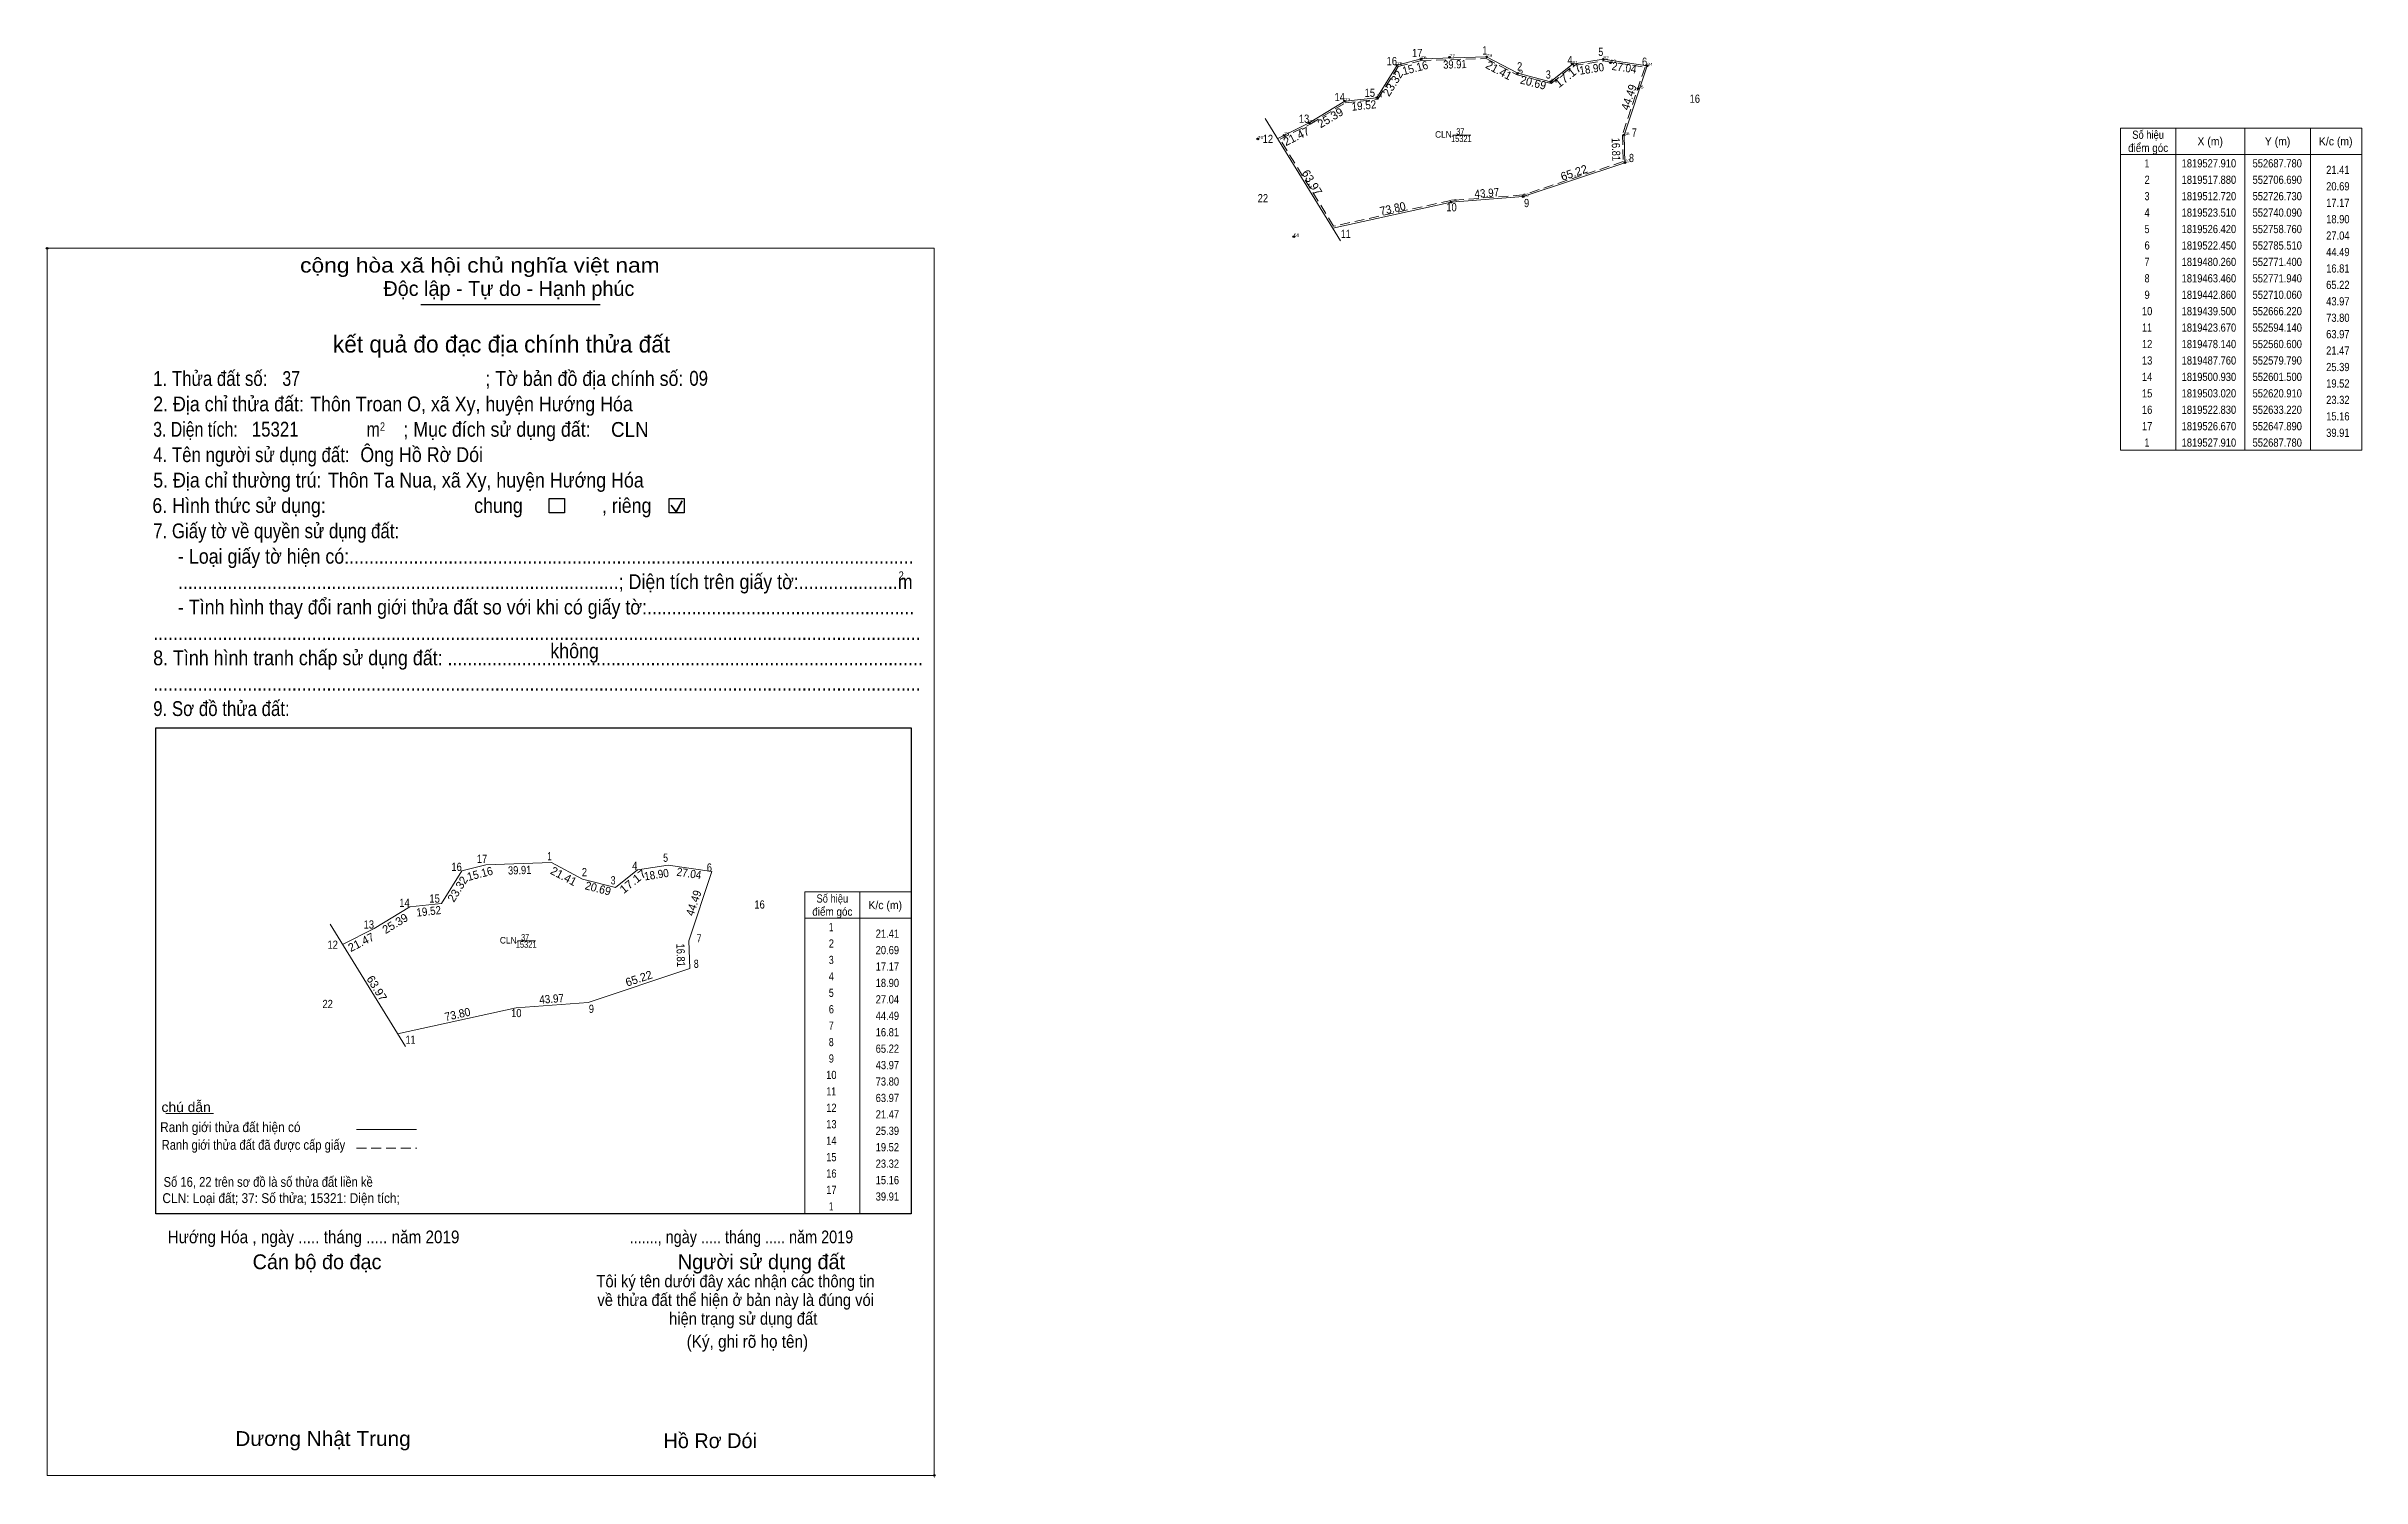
# Model space of a CAD drawing. Header units: metres. Extents: x 551811 to 553220, y 1818663 to 1819534.
import ezdxf
from ezdxf.enums import TextEntityAlignment as Align

# ---------------------------------------------------------------- set-up
doc = ezdxf.new("R2010")
doc.units = ezdxf.units.M
doc.header["$LTSCALE"] = 2
doc.header["$PDMODE"] = 32
doc.header["$PDSIZE"] = 1
doc.linetypes.add('MEDIUM_DASHED', pattern=[4.5, 3, -1.5])
for name, color, linetype, lineweight in [('1', 7, 'MEDIUM_DASHED', 13), ('10', 7, 'Continuous', 13), ('17', 7, 'Continuous', 13), ('2', 7, 'Continuous', 25), ('6', 7, 'Continuous', 13), ('63', 7, 'Continuous', 13)]:
    doc.layers.add(name, color=color, linetype=linetype, lineweight=lineweight)
doc.layers.add('12', color=7, linetype='Continuous')
doc.layers.add('7', color=7, linetype='Continuous')

msp = doc.modelspace()

# ---------------------------------------------------------------- linework, layer by layer
at = {"layer": '1'}
msp.add_lwpolyline([(552687.55, 1819526.9), (552706.33, 1819516.94), (552726.97, 1819511.63), (552740.51, 1819522.56), (552758.76, 1819525.41), (552784.18, 1819521.64), (552770.39, 1819480.41), (552770.92, 1819464.17), (552709.86, 1819443.85), (552666.07, 1819440.49), (552594.62, 1819424.8), (552562.02, 1819477.74), (552580.27, 1819486.88), (552601.83, 1819499.96), (552621.5, 1819502.08), (552633.86, 1819521.96), (552648.03, 1819525.67)], close=True, dxfattribs=at)
at = {"layer": '10'}
for p, q in [((552647.89, 1819526.67), (552687.78, 1819527.91)), ((552553.05, 1819490.39), (552598.9, 1819415.95)), ((552078.62, 1819036.2), (552118.51, 1819037.44)), ((551983.78, 1818999.92), (552029.63, 1818925.48))]:
    msp.add_line(p, q, dxfattribs=at)
for points in [[(552560.6, 1819478.14), (552579.79, 1819487.76), (552601.5, 1819500.93), (552620.91, 1819503.02), (552633.22, 1819522.83), (552647.89, 1819526.67)], [(552687.78, 1819527.91), (552706.69, 1819517.88), (552726.73, 1819512.72), (552740.09, 1819523.51), (552758.76, 1819526.42), (552785.51, 1819522.45), (552771.4, 1819480.26), (552771.94, 1819463.46), (552710.06, 1819442.86), (552666.22, 1819439.5), (552594.14, 1819423.67)], [(551991.33, 1818987.67), (552010.52, 1818997.29), (552032.23, 1819010.46), (552051.64, 1819012.55), (552063.95, 1819032.36), (552078.62, 1819036.2)], [(552118.51, 1819037.44), (552137.42, 1819027.41), (552157.46, 1819022.25), (552170.82, 1819033.04), (552189.49, 1819035.95), (552216.24, 1819031.98), (552202.13, 1818989.79), (552202.67, 1818972.99), (552140.79, 1818952.39), (552096.95, 1818949.03), (552024.87, 1818933.2)]]:
    msp.add_lwpolyline(points, dxfattribs=at)
at = {"layer": '17'}
msp.add_line((551883.81, 1818884.77), (551912.77, 1818884.77), dxfattribs=at)
at = {"layer": '2', "lineweight": 13}
for p, q in [((552553.05, 1819490.39), (552598.9, 1819415.95)), ((552553.05, 1819490.39), (552598.9, 1819415.95)), ((551983.78, 1818999.92), (552029.63, 1818925.48)), ((551983.78, 1818999.92), (552029.63, 1818925.48))]:
    msp.add_line(p, q, dxfattribs=at)
at = {"layer": '2'}
for p, q in [((552038.99, 1819377.12), (552148.2, 1819377.12)), ((551877.76, 1819119.56), (552337.51, 1819119.56)), ((552337.51, 1819119.56), (552337.51, 1818823.62))]:
    msp.add_line(p, q, dxfattribs=at)
at = {"layer": '2', "lineweight": 35}
for p, q in [((552191.31, 1819255.04), (552194.38, 1819251.05)), ((552194.38, 1819251.05), (552198.12, 1819257.74))]:
    msp.add_line(p, q, dxfattribs=at)
at = {"layer": '2', "lineweight": 13}
msp.add_lwpolyline([(551811.54, 1819411.38), (552351.57, 1819411.38), (552351.57, 1818664.45), (551811.54, 1818664.45)], close=True, dxfattribs=at)
at = {"layer": '2'}
for points in [[(552117.14, 1819259.03), (552126.41, 1819259.03), (552126.41, 1819250.39), (552117.14, 1819250.39)], [(552190.1, 1819259.03), (552199.38, 1819259.03), (552199.38, 1819250.39), (552190.1, 1819250.39)]]:
    msp.add_lwpolyline(points, close=True, dxfattribs=at)
msp.add_lwpolyline([(552337.51, 1818823.62), (551877.76, 1818823.62), (551877.76, 1819119.56)], dxfattribs=at)
for p in [(551811.54, 1819411.38), (552351.56, 1818664.45)]:
    msp.add_point(p, dxfattribs=at)
at = {"layer": '6'}
msp.add_line((551999.89, 1818874.93), (552036.45, 1818874.93), dxfattribs=at)
at = {"layer": '6', "linetype": 'MEDIUM_DASHED'}
msp.add_line((551999.85, 1818863.67), (552036.65, 1818863.67), dxfattribs=at)
at = {"layer": '63'}
for p, q in [((552667.18, 1819480.22), (552678.12, 1819480.22)), ((553107.23, 1819484.51), (553107.23, 1819288.51)), ((553149.23, 1819484.51), (553149.23, 1819288.51)), ((553189.23, 1819484.51), (553189.23, 1819288.51)), ((553073.63, 1819468.51), (553220.43, 1819468.51)), ((552306.31, 1819019.62), (552306.31, 1818823.62)), ((552306.31, 1819019.62), (552306.31, 1818823.62)), ((552272.71, 1819003.62), (552337.51, 1819003.62)), ((552097.91, 1818989.75), (552108.85, 1818989.75))]:
    msp.add_line(p, q, dxfattribs=at)
for points in [[(553073.63, 1819484.51), (553220.43, 1819484.51), (553220.43, 1819288.51), (553073.63, 1819288.51)], [(552272.71, 1819019.62), (552337.51, 1819019.62), (552337.51, 1818823.62), (552272.71, 1818823.62)]]:
    msp.add_lwpolyline(points, close=True, dxfattribs=at)
at = {"layer": '7'}
for p in [(552633.22, 1819522.83), (552647.89, 1819526.67), (552665.22, 1819527.62), (552687.78, 1819527.91), (552740.09, 1819523.51), (552758.76, 1819526.42), (552763.15, 1819524.34), (552785.51, 1819522.45), (552706.69, 1819517.88), (552726.73, 1819512.72), (552779.93, 1819508.61), (552601.5, 1819500.93), (552620.91, 1819503.02), (552564.51, 1819480.1), (552579.79, 1819487.76), (552771.4, 1819480.25), (552548.51, 1819477.98), (552771.94, 1819463.47), (552666.22, 1819439.5), (552710.06, 1819442.86), (552570.39, 1819418.46)]:
    msp.add_point(p, dxfattribs=at)

# ---------------------------------------------------------------- texts
at = {"layer": '10'}
for s, width, p in [('CLN', 0.95, (552661.48, 1819478.67)), ('37', 0.8, (552671.78, 1819480.49)), ('15321', 0.85, (552672.395, 1819476.09)), ('CLN', 0.95, (552092.21, 1818988.2)), ('15321', 0.85, (552103.125, 1818985.62)), ('37', 0.8, (552102.51, 1818990.02))]:
    msp.add_text(s, height=4, dxfattribs=dict(at, width=width)).set_placement(p, align=Align.CENTER)
at = {"layer": '12', "width": 1.25}
for s, p in [('75', (552633.22, 1819522.83)), ('76', (552647.89, 1819526.67)), ('77', (552665.22, 1819527.62)), ('78', (552687.78, 1819527.91)), ('81', (552740.09, 1819523.51)), ('82', (552758.76, 1819526.42)), ('83', (552763.15, 1819524.34)), ('84', (552785.51, 1819522.45)), ('79', (552706.69, 1819517.88)), ('80', (552726.73, 1819512.72)), ('85', (552779.93, 1819508.61)), ('73', (552601.5, 1819500.93)), ('74', (552620.91, 1819503.02)), ('71', (552564.51, 1819480.1)), ('72', (552579.79, 1819487.76)), ('86', (552771.4, 1819480.26)), ('70', (552548.51, 1819477.98)), ('87', (552771.94, 1819463.46)), ('89', (552666.22, 1819439.5)), ('88', (552710.06, 1819442.86)), ('56', (552570.39, 1819418.46))]:
    msp.add_text(s, height=1.8, dxfattribs=at).set_placement(p)
at = {"layer": '2'}
for s, height, width, p in [('cộng hòa xã hội chủ nghĩa việt nam', 9.014, 1.15, (551965.53, 1819396.61)), ('1. Thửa đất số:', 9.014, 0.85, (551876.11, 1819327.59)), ('37', 9.02, 0.8, (551954.73, 1819327.59)), ('; Tờ bản đồ địa chính số:', 9.014, 0.9, (552078.35, 1819327.59)), ('09', 9.02, 0.85, (552202.43, 1819327.71)), ('2. Địa chỉ thửa đất:', 9.014, 0.9, (551876.11, 1819312.13)), ('Thôn Troan O, xã Xy, huyện Hướng Hóa', 9.01, 0.9, (551971.65, 1819312.13)), ('3. Diện tích:', 9.014, 0.8, (551876.11, 1819296.67)), ('15321', 9.02, 0.85, (551936.11, 1819296.75)), ('m', 9.014, 0.8, (552006.05, 1819296.67)), ('2', 5.151, 0.8, (552014.15, 1819300.29)), ('; Mục đích sử dụng đất:', 9.014, 0.9, (552028.39, 1819296.67)), ('CLN', 9.01, 0.95, (552154.79, 1819296.61)), ('4. Tên người sử dụng đất:', 9.014, 0.85, (551876.11, 1819281.23)), ('Ông Hồ Rờ Dói', 9.02, 0.9, (552002.17, 1819281.29)), ('5. Địa chỉ thường trú:', 9.014, 0.9, (551876.11, 1819265.77)), ('Thôn Ta Nua, xã Xy, huyện Hướng Hóa', 9.01, 0.9, (551982.53, 1819265.77)), ('6. Hình thức sử dụng:', 9.014, 0.9, (551875.59, 1819250.31)), ('chung                , riêng', 9.014, 0.9, (552071.47, 1819250.31)), ('7. Giấy tờ về quyền sử dụng đất:', 9.014, 0.85, (551876.11, 1819234.87)), ('     - Loại giấy tờ hiện có:..................................................................................................................', 9.014, 0.9, (551876.11, 1819219.41)), ('     .........................................................................................; Diện tích trên giấy tờ:....................m', 9.014, 0.9, (551876.11, 1819203.95)), ('2', 5.151, 0.8, (552329.93, 1819209.63)), ('     - Tình hình thay đổi ranh giới thửa đất so với khi có giấy tờ:......................................................', 9.014, 0.9, (551876.11, 1819188.51)), ('...........................................................................................................................................................', 9.014, 0.9, (551876.11, 1819173.05)), ('không', 9.015, 0.9, (552117.83, 1819161.85)), ('8. Tình hình tranh chấp sử dụng đất: ................................................................................................', 9.014, 0.9, (551876.11, 1819157.59)), ('...........................................................................................................................................................', 9.014, 0.9, (551876.11, 1819142.15)), ('9. Sơ đồ thửa đất:', 9.014, 0.85, (551876.11, 1819126.69)), ('Hướng Hóa , ngày ..... tháng ..... năm 2019', 7.72, 0.9, (551884.93, 1818805.77)), ('......., ngày ..... tháng ..... năm 2019', 7.72, 0.85, (552166.11, 1818805.77)), ('(Ký, ghi rõ họ tên)', 7.727, 0.9, (552200.83, 1818742.15)), ('Dương Nhật Trung', 9.01, 1.05, (551926.07, 1818682.39))]:
    msp.add_text(s, height=height, dxfattribs=dict(at, width=width)).set_placement(p)
for s, height, p in [('Độc lập - Tự do - Hạnh phúc', 9.014, (552016.21, 1819382.39)), ('Cán bộ đo đạc', 9.015, (551936.63, 1818789.99)), ('Người sử dụng đất', 9.014, (552195.47, 1818789.99)), ('Hồ Rơ Dói', 9.02, (552186.75, 1818681.07))]:
    msp.add_text(s, height=height, dxfattribs=at).set_placement(p)
for s, height, p in [('kết quả đo đạc địa chính thửa đất', 10.3, (552088.125, 1819347.93)), ('.', 2.576, (552351.524, 1818663.07))]:
    msp.add_text(s, height=height, dxfattribs=at).set_placement(p, align=Align.CENTER)
at = {"layer": '2', "width": 0.9}
for s, p in [('Tôi ký tên dưới đây xác nhận các thông tin', (552230.58, 1818778.97)), ('về thửa đất thể hiện ở bản này là đúng vói', (552230.665, 1818767.59)), ('hiện trạng sử dụng đất', (552235.23, 1818756.19))]:
    msp.add_text(s, height=7.447, dxfattribs=at).set_placement(p, align=Align.CENTER)
at = {"layer": '6'}
for s, width, p in [('chú dẫn', 1.05, (551881.17, 1818885.61)), ('Ranh giới thửa đất hiện có ', 0.9, (551880.33, 1818873.43)), ('Ranh giới thửa đất đã được cấp giấy', 0.85, (551881.25, 1818862.67)), ('Số 16, 22 trên sơ đồ là số thửa đất liền kề', 0.85, (551882.43, 1818840.11)), ('CLN: Loại đất; 37: Số thửa; 15321: Diện tích;', 0.9, (551881.71, 1818830.23))]:
    msp.add_text(s, height=6, dxfattribs=dict(at, width=width)).set_placement(p)
at = {"layer": '63'}
for s, width, p in [(' 16', 0.85, (552633.22, 1819522.83)), (' 17', 0.85, (552648.7, 1819527.75)), (' 1', 0.75, (552688.05, 1819529.32)), (' 2', 0.85, (552709.44, 1819519.62)), (' 4', 0.85, (552740.09, 1819523.51)), (' 5', 0.8, (552758.76, 1819528.43)), (' 6', 0.85, (552785.51, 1819522.45)), (' 15', 0.85, (552619.84, 1819503.55)), (' 3', 0.8, (552726.8, 1819514.66)), (' 14', 0.85, (552601.5, 1819500.93)), (' 12', 0.85, (552557.79, 1819475.46)), (' 13', 0.85, (552579.79, 1819487.76)), (' 7', 0.8, (552779.17, 1819479.32)), (' 8', 0.8, (552777.43, 1819463.86)), ('21.41', 0.85, (553213.03, 1819456.61)), (' 10', 0.85, (552669.57, 1819433.87)), (' 9', 0.85, (552713.68, 1819436.43)), ('20.69', 0.85, (553213.03, 1819446.61)), ('17.17', 0.85, (553213.03, 1819436.61)), ('18.90', 0.85, (553213.03, 1819426.61)), (' 11', 0.8, (552604.98, 1819417.64)), ('44.49', 0.85, (553213.03, 1819406.61)), ('27.04', 0.85, (553213.03, 1819416.61)), ('16.81', 0.85, (553213.03, 1819396.61)), ('43.97', 0.85, (553213.03, 1819376.61)), ('65.22', 0.85, (553213.03, 1819386.61)), ('73.80', 0.85, (553213.03, 1819366.61)), ('63.97', 0.85, (553213.03, 1819356.61)), ('21.47', 0.85, (553213.03, 1819346.61)), ('25.39', 0.85, (553213.03, 1819336.61)), ('19.52', 0.85, (553213.03, 1819326.61)), ('23.32', 0.85, (553213.03, 1819316.61)), ('15.16', 0.85, (553213.03, 1819306.61)), ('39.91', 0.85, (553213.03, 1819296.61)), (' 1', 0.75, (552118.78, 1819038.85)), (' 16', 0.85, (552063.95, 1819032.36)), (' 17', 0.85, (552079.43, 1819037.28)), (' 2', 0.85, (552140.17, 1819029.15)), (' 3', 0.8, (552157.53, 1819024.19)), (' 4', 0.85, (552170.82, 1819033.04)), (' 5', 0.8, (552189.49, 1819037.96)), (' 6', 0.85, (552216.24, 1819031.98)), (' 14', 0.85, (552032.23, 1819010.46)), (' 15', 0.85, (552050.57, 1819013.08)), (' 13', 0.85, (552010.52, 1818997.29)), (' 12', 0.85, (551988.52, 1818984.99)), (' 7', 0.8, (552209.9, 1818988.85)), ('21.41', 0.85, (552330.11, 1818991.72)), (' 8', 0.8, (552208.16, 1818973.39)), ('20.69', 0.85, (552330.11, 1818981.72)), ('17.17', 0.85, (552330.11, 1818971.72)), ('18.90', 0.85, (552330.11, 1818961.72)), (' 10', 0.85, (552100.3, 1818943.4)), (' 9', 0.85, (552144.41, 1818945.96)), ('44.49', 0.85, (552330.11, 1818941.72)), ('27.04', 0.85, (552330.11, 1818951.72)), (' 11', 0.8, (552035.71, 1818927.17)), ('16.81', 0.85, (552330.11, 1818931.72)), ('43.97', 0.85, (552330.11, 1818911.72)), ('65.22', 0.85, (552330.11, 1818921.72)), ('73.80', 0.85, (552330.11, 1818901.72)), ('63.97', 0.85, (552330.11, 1818891.72)), ('21.47', 0.85, (552330.11, 1818881.72)), ('25.39', 0.85, (552330.11, 1818871.72)), ('19.52', 0.85, (552330.11, 1818861.72)), ('23.32', 0.85, (552330.11, 1818851.72)), ('15.16', 0.85, (552330.11, 1818841.72)), ('39.91', 0.85, (552330.11, 1818831.72))]:
    msp.add_text(s, height=5, dxfattribs=dict(at, width=width)).set_placement(p, align=Align.RIGHT)
for s, rotation, width, p in [('15.16', 14.669, 0.95, (552644.922, 1819518.743)), ('39.91', 1.78, 0.85, (552668.517, 1819520.86)), ('17.17', 38.926, 1.1, (552738.929, 1819514.502)), ('18.90', 8.859, 0.9, (552752.09, 1819518.18)), ('27.04', 351.558, 0.9, (552771.168, 1819518.888)), ('20.69', 345.561, 0.95, (552715.527, 1819509.776)), ('44.49', 71.508, 0.95, (552776.729, 1819502.552)), ('19.52', 6.146, 0.9, (552613.347, 1819495.846)), ('16.81', 271.841, 0.85, (552764.047, 1819471.5)), ('73.80', 12.386, 0.95, (552631.124, 1819433.176)), ('43.97', 4.383, 0.9, (552688.069, 1819442.533)), ('15.16', 14.669, 0.95, (552075.652, 1819028.273)), ('39.91', 1.78, 0.85, (552099.247, 1819030.39)), ('17.17', 38.926, 1.1, (552169.659, 1819024.032)), ('18.90', 8.859, 0.9, (552182.82, 1819027.71)), ('27.04', 351.558, 0.9, (552201.898, 1819028.418)), ('20.69', 345.561, 0.95, (552146.257, 1819019.306)), ('44.49', 71.508, 0.95, (552207.459, 1819012.082)), ('19.52', 6.146, 0.9, (552044.077, 1819005.376)), ('16.81', 271.841, 0.85, (552194.777, 1818981.03)), ('73.80', 12.386, 0.95, (552061.854, 1818942.706)), ('43.97', 4.383, 0.9, (552118.799, 1818952.063))]:
    msp.add_text(s, height=5, rotation=rotation, dxfattribs=dict(at, width=width)).set_placement(p, align=Align.CENTER)
for s, rotation, p in [('21.41', 332.058, (552694.059, 1819517.452)), ('23.32', 58.143, (552632.832, 1819510.486)), ('25.39', 31.242, (552593.943, 1819488.694)), ('21.47', 26.625, (552573.06, 1819477.21)), ('63.97', 301.623, (552579.391, 1819450.116)), ('65.22', 18.413, (552741.785, 1819455.035)), ('21.41', 332.058, (552124.789, 1819026.982)), ('23.32', 58.143, (552063.562, 1819020.016)), ('25.39', 31.242, (552024.673, 1818998.224)), ('21.47', 26.625, (552003.79, 1818986.74)), ('63.97', 301.623, (552010.121, 1818959.646)), ('65.22', 18.413, (552172.515, 1818964.565))]:
    msp.add_text(s, height=5, rotation=rotation, dxfattribs=at).set_placement(p, align=Align.CENTER)
for s, width, p in [('16', 0.85, (552814.485, 1819499.94)), ('Số hiệu', 0.85, (553090.425, 1819478.01)), ('điểm góc', 0.9, (553090.435, 1819470.01)), ('X (m)', 0.95, (553128.23, 1819474.01)), ('Y (m)', 0.95, (553169.23, 1819474.01)), ('K/c (m)', 0.95, (553204.635, 1819474.01)), (' 2', 0.85, (553089.03, 1819450.61)), (' 1', 0.75, (553089.03, 1819460.61)), ('1819527.910', 0.85, (553127.43, 1819460.61)), ('1819517.880', 0.85, (553127.43, 1819450.61)), ('552687.780', 0.85, (553169.025, 1819460.61)), ('552706.690', 0.85, (553169.025, 1819450.61)), ('22', 0.85, (552551.58, 1819439.38)), (' 3', 0.8, (553089.035, 1819440.61)), ('1819512.720', 0.85, (553127.43, 1819440.61)), ('552726.730', 0.85, (553169.025, 1819440.61)), (' 4', 0.85, (553089.03, 1819430.61)), (' 5', 0.8, (553089.035, 1819420.61)), ('1819523.510', 0.85, (553127.43, 1819430.61)), ('1819526.420', 0.85, (553127.43, 1819420.61)), ('552740.090', 0.85, (553169.025, 1819430.61)), ('552758.760', 0.85, (553169.025, 1819420.61)), (' 6', 0.85, (553089.035, 1819410.61)), ('1819522.450', 0.85, (553127.43, 1819410.61)), ('552785.510', 0.85, (553169.025, 1819410.61)), (' 8', 0.8, (553089.03, 1819390.61)), (' 7', 0.8, (553089.03, 1819400.61)), ('1819480.260', 0.85, (553127.43, 1819400.61)), ('1819463.460', 0.85, (553127.43, 1819390.61)), ('552771.400', 0.85, (553169.025, 1819400.61)), ('552771.940', 0.85, (553169.025, 1819390.61)), (' 9', 0.85, (553089.03, 1819380.61)), ('1819442.860', 0.85, (553127.43, 1819380.61)), ('552710.060', 0.85, (553169.025, 1819380.61)), (' 10', 0.85, (553089.025, 1819370.61)), ('1819439.500', 0.85, (553127.43, 1819370.61)), ('552666.220', 0.85, (553169.025, 1819370.61)), (' 12', 0.85, (553089.035, 1819350.61)), (' 11', 0.8, (553089.025, 1819360.61)), ('1819423.670', 0.85, (553127.43, 1819360.61)), ('1819478.140', 0.85, (553127.43, 1819350.61)), ('552594.140', 0.85, (553169.025, 1819360.61)), ('552560.600', 0.85, (553169.025, 1819350.61)), (' 13', 0.85, (553089.03, 1819340.61)), ('1819487.760', 0.85, (553127.43, 1819340.61)), ('552579.790', 0.85, (553169.025, 1819340.61)), (' 14', 0.85, (553089.025, 1819330.61)), (' 15', 0.85, (553089.03, 1819320.61)), ('1819500.930', 0.85, (553127.43, 1819330.61)), ('1819503.020', 0.85, (553127.43, 1819320.61)), ('552601.500', 0.85, (553169.025, 1819330.61)), ('552620.910', 0.85, (553169.025, 1819320.61)), (' 16', 0.85, (553089.03, 1819310.61)), ('1819522.830', 0.85, (553127.43, 1819310.61)), ('552633.220', 0.85, (553169.025, 1819310.61)), (' 17', 0.85, (553089.035, 1819300.61)), ('1819526.670', 0.85, (553127.43, 1819300.61)), ('552647.890', 0.85, (553169.025, 1819300.61)), (' 1', 0.75, (553089.03, 1819290.61)), ('1819527.910', 0.85, (553127.43, 1819290.61)), ('552687.780', 0.85, (553169.025, 1819290.61)), ('Số hiệu', 0.85, (552289.505, 1819013.12)), ('16', 0.85, (552245.215, 1819009.47)), ('điểm góc', 0.9, (552289.515, 1819005.12)), ('K/c (m)', 0.95, (552321.715, 1819009.12)), (' 2', 0.85, (552288.11, 1818985.72)), (' 1', 0.75, (552288.11, 1818995.72)), (' 3', 0.8, (552288.115, 1818975.72)), (' 4', 0.85, (552288.11, 1818965.72)), (' 5', 0.8, (552288.115, 1818955.72)), ('22', 0.85, (551982.31, 1818948.91)), (' 6', 0.85, (552288.115, 1818945.72)), (' 8', 0.8, (552288.11, 1818925.72)), (' 7', 0.8, (552288.11, 1818935.72)), (' 9', 0.85, (552288.11, 1818915.72)), (' 10', 0.85, (552288.105, 1818905.72)), (' 12', 0.85, (552288.115, 1818885.72)), (' 11', 0.8, (552288.105, 1818895.72)), (' 13', 0.85, (552288.11, 1818875.72)), (' 14', 0.85, (552288.105, 1818865.72)), (' 15', 0.85, (552288.11, 1818855.72)), (' 16', 0.85, (552288.11, 1818845.72)), (' 17', 0.85, (552288.115, 1818835.72)), (' 1', 0.75, (552288.11, 1818825.72))]:
    msp.add_text(s, height=5, dxfattribs=dict(at, width=width)).set_placement(p, align=Align.CENTER)

doc.saveas('drawing.dxf')
